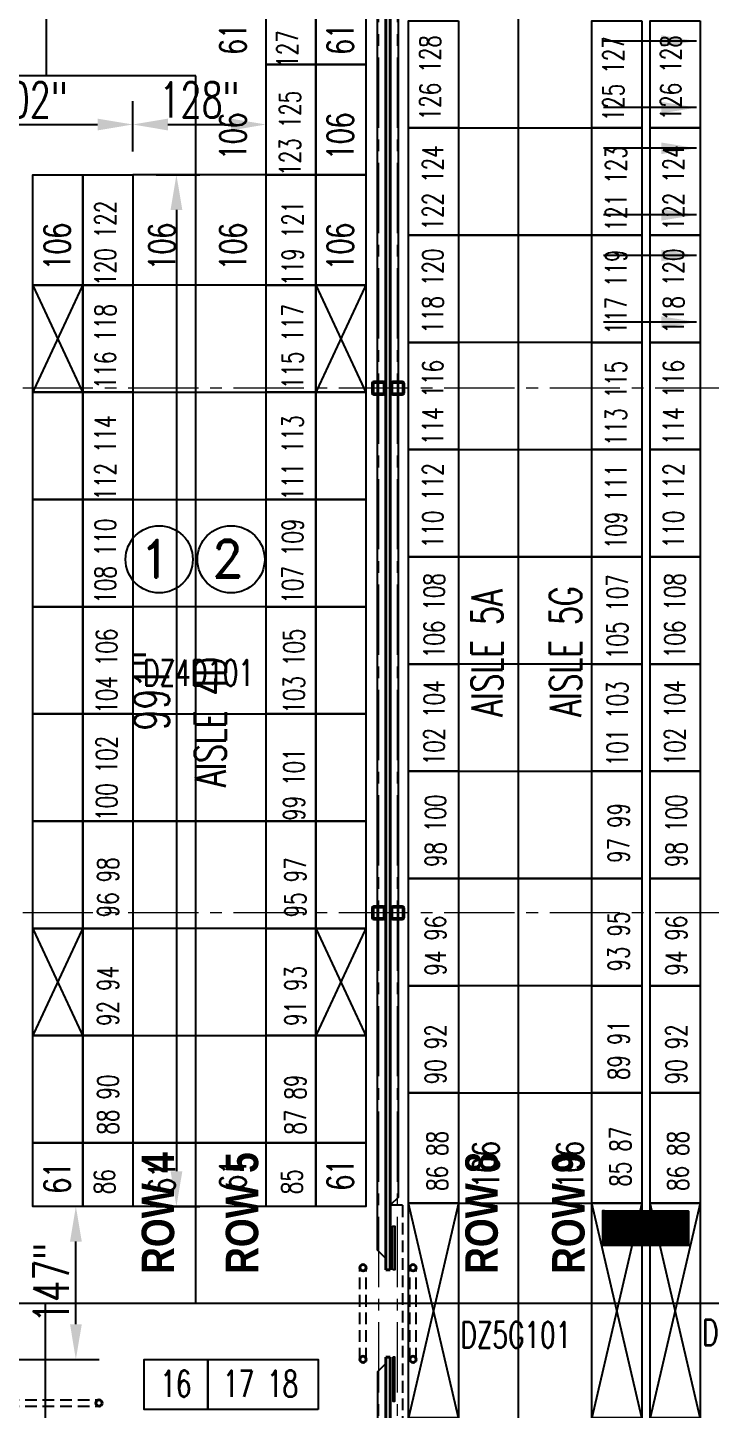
# Model space of a CAD drawing. Header units: inches. Extents: x -1028 to 37906, y -2339 to 19896.
# Drawn here: x 2233 to 2889, y 2025 to 3352 of the extents above; entities that cross this region are included whole.
import ezdxf
from ezdxf.enums import TextEntityAlignment as Align

# ---------------------------------------------------------------- set-up
doc = ezdxf.new("R2010")
doc.units = ezdxf.units.IN
doc.header["$LTSCALE"] = 90
doc.header["$MEASUREMENT"] = 0
for name, pattern in [('CENTER2', [1.125, 0.75, -0.125, 0.125, -0.125]), ('HIDDEN', [0.375, 0.25, -0.125]), ('HIDDEN2', [0.1875, 0.125, -0.0625]), ('X02461AFP1$0$HIDDEN2', [0.1875, 0.125, -0.0625])]:
    doc.linetypes.add(name, pattern=pattern)
for name, color, linetype in [('FDIM', 2, 'Continuous'), ('HIDDENL', 94, 'HIDDEN'), ('RACKING', 5, 'Continuous'), ('TXT06', 7, 'Continuous')]:
    doc.layers.add(name, color=color, linetype=linetype)
for name, color, linetype, lineweight in [('X02461AFP1$0$UCB', 1, 'Continuous', 25), ('X02461AFP1$0$UCENTER', 9, 'CENTER2', 13), ('X02461AFP1$0$UCOLS', 6, 'Continuous', 40), ('X02461AFP1$0$UDR', 1, 'Continuous', 25), ('X02461AFP1$0$UGP1', 6, 'Continuous', 40), ('X02461AFP1$0$UGP2', 2, 'HIDDEN2', 25), ('X02461AFP1$0$UWI1', 6, 'Continuous', 40)]:
    doc.layers.add(name, color=color, linetype=linetype, lineweight=lineweight)
doc.styles.add('2thirds', font='romans.shx', dxfattribs={"width": 0.7})
doc.styles.add('TXT06', font='ROMAND', dxfattribs={"bigfont": 'SPECIAL'})
doc.styles.add('TXT10', font='ROMANS', dxfattribs={"bigfont": 'SPECIAL'})
doc.dimstyles.new('2tfrac16', dxfattribs={"dimscale": 360, "dimtxt": 0.0938, "dimasz": 0.0938, "dimexe": 0.0625, "dimexo": 0.0625, "dimgap": 0.01, "dimtad": 1, "dimdec": 4, "dimzin": 1, "dimdsep": 46, "dimlunit": 5, "dimtxsty": '2thirds', "dimcen": 0.09, "dimclrd": 256, "dimclre": 256, "dimclrt": 256, "dimadec": 0, "dimazin": 0, "dimtfac": 0.75, "dimtdec": 4, "dimtofl": 0, "dimtmove": 0, "dimatfit": 0, "dimfxl": 1, "dimfrac": 2, "dimtolj": 1, "dimtzin": 0, "dimarcsym": 0})

# ---------------------------------------------------------------- blocks, each defined once
blk = doc.blocks.new('TUNN')
for p, q in [((0, 0), (1, 1)), ((1, 0), (0, 1))]:
    blk.add_line(p, q)
blk.add_lwpolyline([(1, 0), (0, 0), (0, 1), (1, 1)], close=True)
blk = doc.blocks.new('BAY')
blk.add_lwpolyline([(1, 1), (1, 0), (0, 0), (0, 1)], close=True)
blk = doc.blocks.new('*D162')
at = {"layer": 'Defpoints', "color": 0}
for p in [(2334, 3259.3), (2132, 3211), (2334, 3211)]:
    blk.add_point(p, dxfattribs=at)
at = {"layer": 'FDIM', "lineweight": -2}
for p, q in [((2132, 3233.5), (2132, 3281.8)), ((2334, 3233.5), (2334, 3281.8)), ((2165.7, 3259.3), (2300.2, 3259.3))]:
    blk.add_line(p, q, dxfattribs=at)
at = {"layer": 'FDIM'}
for points in [[(2165.7, 3264.9), (2165.7, 3253.6), (2132, 3259.3)], [(2300.2, 3264.9), (2300.2, 3253.6), (2334, 3259.3)]]:
    blk.add_solid(points, dxfattribs=at)
at = {"layer": 'FDIM', "insert": (2233, 3283), "char_height": 33.77, "attachment_point": 5, "style": '2thirds'}
blk.add_mtext('\\A1;202"', dxfattribs=at)
blk = doc.blocks.new('*D166')
at = {"layer": 'Defpoints', "color": 0}
for p in [(2279.3, 2220), (2334, 2220), (2194, 2073)]:
    blk.add_point(p, dxfattribs=at)
at = {"layer": 'FDIM', "lineweight": -2}
for p, q in [((2311.5, 2220), (2256.8, 2220)), ((2279.3, 2106.7), (2279.3, 2186.2)), ((2216.5, 2073), (2301.8, 2073))]:
    blk.add_line(p, q, dxfattribs=at)
at = {"layer": 'FDIM'}
for points in [[(2273.7, 2186.2), (2285, 2186.2), (2279.3, 2220)], [(2273.7, 2106.7), (2285, 2106.7), (2279.3, 2073)]]:
    blk.add_solid(points, dxfattribs=at)
at = {"layer": 'FDIM', "insert": (2255.6, 2146.5), "char_height": 33.77, "attachment_point": 5, "rotation": 90, "style": '2thirds'}
blk.add_mtext('\\A1;147"', dxfattribs=at)
blk = doc.blocks.new('*D174')
at = {"layer": 'Defpoints', "color": 0}
for p in [(2462, 3259.3), (2334, 3211), (2462, 3211)]:
    blk.add_point(p, dxfattribs=at)
at = {"layer": 'FDIM', "lineweight": -2}
for p, q in [((2334, 3233.5), (2334, 3281.8)), ((2462, 3233.5), (2462, 3281.8)), ((2367.7, 3259.3), (2428.2, 3259.3))]:
    blk.add_line(p, q, dxfattribs=at)
at = {"layer": 'FDIM'}
for points in [[(2367.7, 3264.9), (2367.7, 3253.6), (2334, 3259.3)], [(2428.2, 3264.9), (2428.2, 3253.6), (2462, 3259.3)]]:
    blk.add_solid(points, dxfattribs=at)
at = {"layer": 'FDIM', "insert": (2398, 3283), "char_height": 33.77, "attachment_point": 5, "style": '2thirds'}
blk.add_mtext('\\A1;128"', dxfattribs=at)
blk = doc.blocks.new('*D215')
at = {"lineweight": -2}
for p, q in [((2356.5, 3211), (2398.4, 3211)), ((2375.9, 3177.2), (2375.9, 2253.8)), ((2356.5, 2220), (2398.4, 2220))]:
    blk.add_line(p, q, dxfattribs=at)
for points in [[(2370.3, 3177.2), (2381.6, 3177.2), (2375.9, 3211)], [(2370.3, 2253.8), (2381.6, 2253.8), (2375.9, 2220)]]:
    blk.add_solid(points)
at = {"layer": 'Defpoints', "color": 0}
for p in [(2334, 3211), (2334, 2220), (2375.9, 2220)]:
    blk.add_point(p, dxfattribs=at)
at = {"insert": (2352.2, 2715.5), "char_height": 33.77, "attachment_point": 5, "rotation": 90, "style": '2thirds'}
blk.add_mtext('\\A1;991"', dxfattribs=at)

msp = doc.modelspace()

# ---------------------------------------------------------------- hatches: boundary and pattern name
h = msp.add_hatch()
h.set_pattern_fill('ANSI31', color=256, scale=0.625, angle=180, style=0)
h.set_pattern_definition([(225, (3938.93324, 2716.6983), (0.0552427173, -0.0552427173), [])])
h.paths.add_polyline_path([(2785.277061, 2182.428842), (2868.412506, 2182.428842), (2868.412506, 2216.062983), (2785.277061, 2216.062983)])
h.paths.add_polyline_path([(2816.396827, 2204.102695), (2816.396827, 2192.019362), (2835.146827, 2192.019362), (2835.146827, 2204.102695)], flags=24)

# ---------------------------------------------------------------- linework, layer by layer
for p, q in [((2251.165889, 3306.256954), (2251.165889, 3785.719707)), ((2704.42804, 1872.202462), (2704.42804, 3501.286626)), ((2394.518892, 3306.115709), (1570.329011, 3306.115709)), ((2394.518892, 2126.978833), (2394.518892, 3306.115709)), ((1570.329011, 2126.88876), (2683.081725, 2126.88876)), ((2249.878328, 2126.960636), (2249.878328, 1872.046547)), ((2683.081725, 2126.88876), (6705.064993, 2126.88876))]:
    msp.add_line(p, q)
at = {"layer": 'FDIM'}
for centre in [(2359.388705, 2841.531766), (2428.402291, 2841.531766)]:
    msp.add_circle(centre, 32.275812, dxfattribs=at)
at = {"layer": 'HIDDENL', "const_width": 2}
for points in [[(2646.978386, 3255.985913), (2774.978386, 3255.985913)], [(2461.978386, 3210.994952), (2333.978386, 3210.994952)], [(2646.978386, 3152.985913), (2774.978386, 3152.985913)], [(2237.978386, 3104.994952), (2285.978386, 3001.994952)], [(2237.978386, 3001.994952), (2285.978386, 3104.994952)], [(2461.978386, 3104.994952), (2333.978386, 3104.994952)], [(2509.978386, 3001.994952), (2557.978386, 3104.994952)], [(2509.978386, 3104.994952), (2557.978386, 3001.994952)], [(2646.978386, 3049.985913), (2774.978386, 3049.985913)], [(2461.978386, 3001.994952), (2333.978386, 3001.994952)], [(2646.978386, 2946.985913), (2774.978386, 2946.985913)], [(2461.978386, 2898.994952), (2333.978386, 2898.994952)], [(2646.978386, 2843.985913), (2774.978386, 2843.985913)], [(2461.978386, 2795.994952), (2333.978386, 2795.994952)], [(2646.978386, 2740.985913), (2774.978386, 2740.985913)], [(2461.978386, 2692.994952), (2333.978386, 2692.994952)], [(2646.978386, 2637.985913), (2774.978386, 2637.985913)], [(2461.978386, 2589.994952), (2333.978386, 2589.994952)], [(2646.978386, 2534.985913), (2774.978386, 2534.985913)], [(2237.978386, 2486.994952), (2285.978386, 2383.994952)], [(2237.978386, 2383.994952), (2285.978386, 2486.994952)], [(2461.978386, 2486.994952), (2333.978386, 2486.994952)], [(2509.978386, 2383.994952), (2557.978386, 2486.994952)], [(2509.978386, 2486.994952), (2557.978386, 2383.994952)], [(2646.978386, 2431.985913), (2774.978386, 2431.985913)], [(2461.978386, 2383.994952), (2333.978386, 2383.994952)], [(2646.978386, 2328.985913), (2774.978386, 2328.985913)], [(2461.978386, 2280.994952), (2333.978386, 2280.994952)], [(2461.978386, 2219.994952), (2333.978386, 2219.994952)], [(2646.978386, 2222.985913), (2774.978386, 2222.985913)]]:
    msp.add_lwpolyline(points, dxfattribs=at)
at = {"layer": 'X02461AFP1$0$UCB'}
for p, q in [((2569.228386, 2177.985855), (2569.219171, 3414.976698)), ((2569.228386, 2177.985855), (2569.219171, 3414.976698)), ((2589.228386, 2228.985855), (2589.228386, 3414.985913)), ((2589.228386, 2228.985855), (2581.228386, 2220.985855)), ((2577.228386, 2169.985855), (2569.228386, 2177.985855)), ((2569.228386, 2060.985855), (2577.228386, 2068.985855)), ((2569.228386, 2060.985855), (2569.228386, 1921.985855))]:
    msp.add_line(p, q, dxfattribs=at)
at = {"layer": 'X02461AFP1$0$UCENTER'}
for p, q in [((2570.228386, -1198.813599), (2570.228386, 4853.515788)), ((2588.228386, -1198.813599), (2588.228386, 4853.515788)), ((7358.264777, 3005.985913), (1014.154905, 3005.985913)), ((7358.264777, 2501.985913), (1014.154905, 2501.985913))]:
    msp.add_line(p, q, dxfattribs=at)
at = {"layer": 'X02461AFP1$0$UCOLS'}
for points in [[(2564.228386, 3001.235913, 0.4142135624), (2565.478386, 2999.985913), (2574.978386, 2999.985913, 0.4142135624), (2576.228386, 3001.235913), (2576.228386, 3010.735913, 0.4142135624), (2574.978386, 3011.985913), (2565.478386, 3011.985913, 0.4142135624), (2564.228386, 3010.735913)], [(2564.853386, 3001.235913, 0.4142135624), (2565.478386, 3000.610913), (2574.978386, 3000.610913, 0.4142135624), (2575.603386, 3001.235913), (2575.603386, 3010.735913, 0.4142135624), (2574.978386, 3011.360913), (2565.478386, 3011.360913, 0.4142135624), (2564.853386, 3010.735913)], [(2582.228386, 3001.235913, 0.4142135624), (2583.478386, 2999.985913), (2592.978386, 2999.985913, 0.4142135624), (2594.228386, 3001.235913), (2594.228386, 3010.735913, 0.4142135624), (2592.978386, 3011.985913), (2583.478386, 3011.985913, 0.4142135624), (2582.228386, 3010.735913)], [(2582.853386, 3001.235913, 0.4142135624), (2583.478386, 3000.610913), (2592.978386, 3000.610913, 0.4142135624), (2593.603386, 3001.235913), (2593.603386, 3010.735913, 0.4142135624), (2592.978386, 3011.360913), (2583.478386, 3011.360913, 0.4142135624), (2582.853386, 3010.735913)], [(2564.228386, 2497.235913, 0.4142135624), (2565.478386, 2495.985913), (2574.978386, 2495.985913, 0.4142135624), (2576.228386, 2497.235913), (2576.228386, 2506.735913, 0.4142135624), (2574.978386, 2507.985913), (2565.478386, 2507.985913, 0.4142135624), (2564.228386, 2506.735913)], [(2564.853386, 2497.235913, 0.4142135624), (2565.478386, 2496.610913), (2574.978386, 2496.610913, 0.4142135624), (2575.603386, 2497.235913), (2575.603386, 2506.735913, 0.4142135624), (2574.978386, 2507.360913), (2565.478386, 2507.360913, 0.4142135624), (2564.853386, 2506.735913)], [(2582.228386, 2497.235913, 0.4142135624), (2583.478386, 2495.985913), (2592.978386, 2495.985913, 0.4142135624), (2594.228386, 2497.235913), (2594.228386, 2506.735913, 0.4142135624), (2592.978386, 2507.985913), (2583.478386, 2507.985913, 0.4142135624), (2582.228386, 2506.735913)], [(2582.853386, 2497.235913, 0.4142135624), (2583.478386, 2496.610913), (2592.978386, 2496.610913, 0.4142135624), (2593.603386, 2497.235913), (2593.603386, 2506.735913, 0.4142135624), (2592.978386, 2507.360913), (2583.478386, 2507.360913, 0.4142135624), (2582.853386, 2506.735913)]]:
    msp.add_lwpolyline(points, format="xyb", close=True, dxfattribs=at)
at = {"layer": 'X02461AFP1$0$UDR', "linetype": 'X02461AFP1$0$HIDDEN2'}
for q in [(2581.228386, 2220.985855), (2593.228386, 2012.985855)]:
    msp.add_line((2593.228386, 2220.985855), q, dxfattribs=at)
at = {"layer": 'X02461AFP1$0$UDR'}
for points in [[(2583.68954, 2158.985855), (2583.689324, 2200.985797), (2585.689324, 2200.985801), (2585.68954, 2158.985859)], [(2583.68954, 2074.985855), (2583.689324, 2032.985912), (2585.689324, 2032.985908), (2585.68954, 2074.98585)]]:
    msp.add_lwpolyline(points, close=True, dxfattribs=at)
at = {"layer": 'X02461AFP1$0$UGP1'}
for centre in [(2555.228391, 2160.985913), (2603.228382, 2160.985913), (2555.228391, 2072.985913), (2603.228382, 2072.985913), (2301.603386, 2030.97687)]:
    msp.add_circle(centre, 3, dxfattribs=at)
at = {"layer": 'X02461AFP1$0$UGP2'}
for p, q in [((2552.228391, 2072.985913), (2552.228391, 2160.985913)), ((2558.228391, 2072.985913), (2558.228391, 2160.985913)), ((2600.228382, 2072.985913), (2600.228382, 2160.985913)), ((2606.228382, 2072.985913), (2606.228382, 2160.985913)), ((2213.603386, 2033.97687), (2301.603386, 2033.97687)), ((2213.603386, 2027.97687), (2301.603386, 2027.97687))]:
    msp.add_line(p, q, dxfattribs=at)
at = {"layer": 'X02461AFP1$0$UWI1'}
for p, q in [((2577.228386, 3422.985913), (2577.228386, 2158.985855)), ((2581.228386, 3422.985913), (2581.228386, 2158.985855)), ((2577.228386, 2158.985855), (2581.228386, 2158.985855)), ((2577.228386, 2074.985855), (2581.228386, 2074.985855)), ((2577.228386, 2074.985855), (2577.228386, -1.014087)), ((2581.228386, 2074.985855), (2581.228386, 1902.985855))]:
    msp.add_line(p, q, dxfattribs=at)

# ---------------------------------------------------------------- block references
at = {"layer": 'RACKING', "xscale": 48, "zscale": 48}
for p, yscale in [((2461.978386, 3316.994952), 61), ((2509.978386, 3316.994952), 61), ((2598.978386, 3255.985913), 103), ((2774.978386, 3255.985913), 103), ((2830.978386, 3255.985913), 103), ((2461.978386, 3210.994952), 106), ((2509.978386, 3210.994952), 106), ((2598.978386, 3152.985913), 103), ((2774.978386, 3152.985913), 103), ((2830.978386, 3152.985913), 103), ((2237.978386, 3104.994952), 106), ((2285.978386, 3104.994952), 106), ((2461.978386, 3104.994952), 106), ((2509.978386, 3104.994952), 106), ((2598.978386, 3049.985913), 103), ((2774.978386, 3049.985913), 103), ((2830.978386, 3049.985913), 103), ((2237.978386, 3001.994952), 103), ((2285.978386, 3001.994952), 103), ((2461.978386, 3001.994952), 103), ((2509.978386, 3001.994952), 103), ((2598.978386, 2946.985913), 103), ((2774.978386, 2946.985913), 103), ((2830.978386, 2946.985913), 103), ((2237.978386, 2898.994952), 103), ((2285.978386, 2898.994952), 103), ((2461.978386, 2898.994952), 103), ((2509.978386, 2898.994952), 103), ((2598.978386, 2843.985913), 103), ((2774.978386, 2843.985913), 103), ((2830.978386, 2843.985913), 103), ((2237.978386, 2795.994952), 103), ((2285.978386, 2795.994952), 103), ((2461.978386, 2795.994952), 103), ((2509.978386, 2795.994952), 103), ((2598.978386, 2740.985913), 103), ((2774.978386, 2740.985913), 103), ((2830.978386, 2740.985913), 103), ((2237.978386, 2692.994952), 103), ((2285.978386, 2692.994952), 103), ((2461.978386, 2692.994952), 103), ((2509.978386, 2692.994952), 103), ((2598.978386, 2637.985913), 103), ((2774.978386, 2637.985913), 103), ((2830.978386, 2637.985913), 103), ((2237.978386, 2589.994952), 103), ((2285.978386, 2589.994952), 103), ((2461.978386, 2589.994952), 103), ((2509.978386, 2589.994952), 103), ((2598.978386, 2534.985913), 103), ((2774.978386, 2534.985913), 103), ((2830.978386, 2534.985913), 103), ((2237.978386, 2486.994952), 103), ((2285.978386, 2486.994952), 103), ((2461.978386, 2486.994952), 103), ((2509.978386, 2486.994952), 103), ((2598.978386, 2431.985913), 103), ((2774.978386, 2431.985913), 103), ((2830.978386, 2431.985913), 103), ((2237.978386, 2383.994952), 103), ((2285.978386, 2383.994952), 103), ((2461.978386, 2383.994952), 103), ((2509.978386, 2383.994952), 103), ((2598.978386, 2328.985913), 103), ((2774.978386, 2328.985913), 103), ((2830.978386, 2328.985913), 103), ((2237.978386, 2280.994952), 103), ((2285.978386, 2280.994952), 103), ((2461.978386, 2280.994952), 103), ((2509.978386, 2280.994952), 103), ((2598.978386, 2222.985913), 106), ((2774.978386, 2222.985913), 106), ((2830.978386, 2222.985913), 106), ((2237.978386, 2219.994952), 61), ((2285.978386, 2219.994952), 61), ((2461.978386, 2219.994952), 61), ((2509.978386, 2219.994952), 61)]:
    msp.add_blockref('BAY', p, dxfattribs=dict(at, yscale=yscale))
at = {"layer": 'RACKING'}
for name, p, xscale, yscale, zscale, rotation in [('TUNN', (2646.978386, 2016.985913), 206, 48, 206, 90), ('TUNN', (2822.978386, 2016.985913), 206, 48, 206, 90), ('TUNN', (2878.978386, 2016.985913), 206, 48, 206, 90), ('BAY', (2344.955418, 2072.976874), 48, 61, 48, 270), ('BAY', (2405.955418, 2072.976874), 48, 106, 48, 270)]:
    msp.add_blockref(name, p, dxfattribs=dict(at, xscale=xscale, yscale=yscale, zscale=zscale, rotation=rotation))

# ---------------------------------------------------------------- texts
at = {"char_height": 25, "width": 113.26176624, "attachment_point": 1, "style": '2thirds'}
for s, insert in [('DZ4D101', (2343.922493, 2745.035019)), ('DZ5H101', (2880.762773, 2111.317705)), ('DZ5G101', (2648.678012, 2109.049386))]:
    msp.add_mtext(s, dxfattribs=dict(at, insert=insert))
at = {"char_height": 31.13403966, "width": 133.49347474, "attachment_point": 1, "rotation": 90, "style": 'TXT10'}
for s, insert in [('{\\fArial Narrow|b1|i0|c0|p34;ROW 4}', (2342.582133, 2155.068902)), ('{\\fArial Narrow|b1|i0|c0|p34;ROW 5}', (2423.341345, 2155.068902)), ('{\\fArial Narrow|b1|i0|c0|p34;ROW 8}', (2653.45101, 2155.068902)), ('{\\fArial Narrow|b1|i0|c0|p34;ROW 9}', (2736.82968, 2155.068902))]:
    msp.add_mtext(s, dxfattribs=dict(at, insert=insert))
at = {"layer": 'FDIM', "style": '2thirds', "width": 0.7}
for s, height, p in [('61', 25.2085466, (2442.767034, 3326.243818)), ('127', 20, (2492.464707, 3313.739274)), ('61', 25.2085466, (2545.990622, 3326.243818)), ('126 128', 20, (2629.576588, 3263.340014)), ('125 127', 20, (2805.574871, 3262.3922)), ('126 128', 20, (2860.846915, 3263.340014)), ('123 125', 20, (2494.97484, 3210.048958)), ('106', 25.2085466, (2442.767034, 3225.391834)), ('106', 25.2085466, (2545.990622, 3225.391834)), ('122 124', 20, (2632.150789, 3157.656817)), ('121 123', 20, (2808.149072, 3156.709002)), ('122 124', 20, (2863.421116, 3157.656817)), ('120 122', 20, (2317.559811, 3104.36576)), ('119 121', 20, (2497.549041, 3104.36576)), ('106', 25.2085466, (2273.990622, 3119.391834)), ('106', 25.2085466, (2374.704078, 3119.391834)), ('106', 25.2085466, (2442.767034, 3119.391834)), ('106', 25.2085466, (2545.990622, 3119.391834)), ('118 120', 20, (2632.150789, 3058.478252)), ('117 119', 20, (2808.149072, 3057.530438)), ('118 120', 20, (2863.421116, 3058.478252)), ('116 118', 20, (2317.559811, 3005.187196)), ('115 117', 20, (2497.549041, 3005.187196)), ('114 116', 20, (2632.150789, 2951.508471)), ('113 115', 20, (2808.149072, 2950.560657)), ('114 116', 20, (2863.421116, 2951.508471)), ('112 114', 20, (2317.559811, 2898.217415)), ('111 113', 20, (2497.549041, 2898.217415)), ('110 112', 20, (2632.150789, 2852.365736)), ('109 111', 20, (2808.149072, 2851.417922)), ('110 112', 20, (2863.421116, 2852.365736)), ('108 110', 20, (2317.559811, 2799.07468)), ('107 109', 20, (2497.549041, 2799.07468)), ('106 108', 20, (2633.437876, 2746.682538)), ('105 107', 20, (2809.436158, 2745.734724)), ('106 108', 20, (2864.708203, 2746.682538)), ('AISLE 5A', 30, (2689.208696, 2690.381163)), ('AISLE 5G', 30, (2764.767085, 2690.381163)), ('104 106', 20, (2318.846897, 2693.391482)), ('103 105', 20, (2498.836128, 2693.391482)), ('AISLE 4D', 30, (2423.451641, 2622.65897)), ('102 104', 20, (2633.437876, 2643.680033)), ('101 103', 20, (2809.436158, 2642.732219)), ('102 104', 20, (2864.708203, 2643.680033)), ('100 102', 20, (2318.846897, 2590.388977)), ('99 101', 20, (2498.836128, 2590.388977)), ('98 100', 20, (2634.824688, 2545.991449)), ('97 99', 20, (2810.723244, 2549.986593)), ('98 100', 20, (2866.095014, 2545.991449)), ('96 98', 20, (2320.133983, 2497.643351)), ('95 97', 20, (2500.123214, 2497.643351)), ('94 96', 20, (2634.824688, 2441.630683)), ('93 95', 20, (2810.723244, 2445.625827)), ('94 96', 20, (2866.095014, 2441.630683)), ('92 94', 20, (2320.133983, 2393.282585)), ('91 93', 20, (2500.123214, 2393.282585)), ('90 92', 20, (2634.824688, 2337.269917)), ('89 91', 20, (2810.723244, 2341.265061)), ('90 92', 20, (2866.095014, 2337.269917)), ('88 90', 20, (2320.133983, 2288.921819)), ('87 89', 20, (2500.123214, 2288.921819)), ('86 88', 20, (2636.464293, 2234.844153)), ('85 87', 20, (2812.36285, 2238.839297)), ('86 88', 20, (2867.734619, 2234.844153)), ('106', 25.2085466, (2685.947457, 2237.382795)), ('106', 25.2085466, (2766.620036, 2237.382795)), ('61', 25.2085466, (2442.767034, 2235.24462)), ('61', 25.2085466, (2545.990622, 2235.24462)), ('61', 25.2085466, (2273.990622, 2232.24462)), ('86', 20, (2316.753265, 2231.665795)), ('61', 25.2085466, (2374.704078, 2232.24462)), ('85', 20, (2496.742495, 2231.665795))]:
    msp.add_text(s, height=height, rotation=90, dxfattribs=at).set_placement(p)
for s, p in [('16', (2360.205086, 2036.964638)), ('17 18', (2420.3523, 2036.964638))]:
    msp.add_text(s, height=25.2085466, dxfattribs=at).set_placement(p)
at = {"layer": 'TXT06', "style": 'TXT06'}
for s, p in [('1', (2355.945502, 2824.178689)), ('2', (2424.959087, 2824.178689))]:
    msp.add_text(s, height=36, dxfattribs=at).set_placement(p, align=Align.CENTER)

# ---------------------------------------------------------------- dimensions: what is measured, and where the dimension line sits
dim = msp.add_linear_dim(base=(2375.943904, 2219.994952), p1=(2333.978386, 3210.994952), p2=(2333.978386, 2219.994952), angle=90, dimstyle='2tfrac16', override={"dimpost": '"'})
dim.commit()
dim.dimension.update_dxf_attribs({"geometry": '*D215', "text_midpoint": (2352.243904, 2715.494952)})
at = {"layer": 'FDIM'}
for base, p1, p2, picture, middle in [((2333.978386, 3259.256384), (2131.978386, 3210.994952), (2333.978386, 3210.994952), '*D162', (2232.978386, 3282.956384)), ((2461.978386, 3259.256384), (2333.978386, 3210.994952), (2461.978386, 3210.994952), '*D174', (2397.978386, 3282.956384))]:
    dim = msp.add_linear_dim(base=base, p1=p1, p2=p2, dimstyle='2tfrac16', override={"dimpost": '"'}, dxfattribs=at)
    dim.commit()
    dim.dimension.update_dxf_attribs({"geometry": picture, "text_midpoint": middle})
dim = msp.add_linear_dim(base=(2279.324863, 2219.994952), p1=(2193.978386, 2072.976874), p2=(2333.978386, 2219.994952), angle=90, dimstyle='2tfrac16', override={"dimpost": '"'}, dxfattribs=at)
dim.commit()
dim.dimension.update_dxf_attribs({"geometry": '*D166', "text_midpoint": (2255.624863, 2146.485913)})

# ---------------------------------------------------------------- leaders
for points in [[(2875.435282, 3339.465162), (2786.312397, 3339.465162)], [(2875.435282, 3275.506664), (2786.312397, 3275.506664)], [(2875.435282, 3236.465162), (2786.312397, 3236.465162)], [(2875.435282, 3172.506664), (2786.312397, 3172.506664)], [(2875.435282, 3133.465162), (2786.312397, 3133.465162)], [(2875.435282, 3069.506664), (2786.312397, 3069.506664)]]:
    msp.add_leader(points, dimstyle='2tfrac16', override={"dimgap": 0.01, "dimtad": 0}, dxfattribs=at)

doc.saveas('drawing.dxf')
